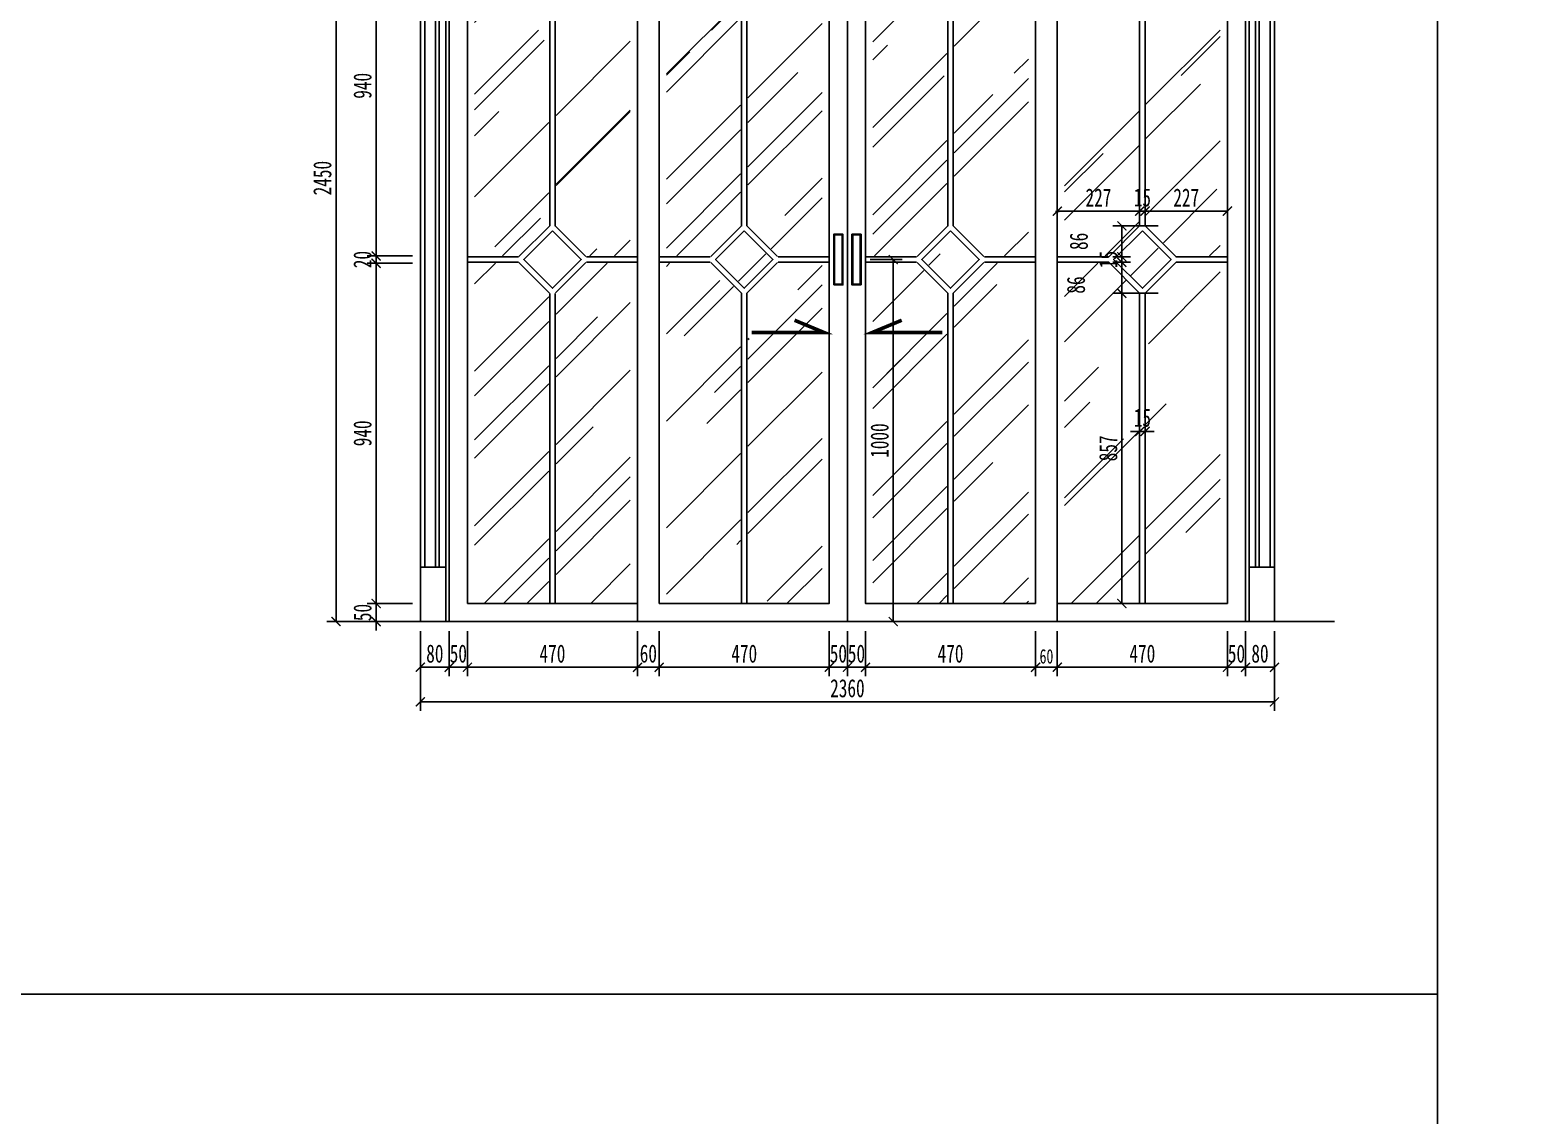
# Model space of a CAD drawing. Header units: millimetres. Extents: x 51249 to 2766742, y -599687 to -1280.
# Drawn here: x 78449 to 82580, y -123377 to -120379 of the extents above; entities that cross this region are included whole.
import ezdxf

# ---------------------------------------------------------------- set-up
doc = ezdxf.new("R2010")
doc.units = ezdxf.units.MM
doc.header["$LTSCALE"] = 10
doc.header["$PDMODE"] = 3
doc.linetypes.add('ACAD_ISO02W100', pattern=[15, 12, -3])
for name, color, linetype in [('0-bh(填充)', 251, 'Continuous'), ('A-DOOR', 4, 'Continuous'), ('D-Detail(节点图层)', 134, 'Continuous'), ('D-节点填充', 250, 'Continuous'), ('E-立面造型线', 3, 'Continuous'), ('E-顶面轮廓线', 4, 'Continuous'), ('W-尺寸', 5, 'Continuous')]:
    doc.layers.add(name, color=color, linetype=linetype)
doc.styles.add('DIM', font='SimSun.ttf', dxfattribs={"width": 0.7})
doc.dimstyles.new('20', dxfattribs={"dimscale": 20, "dimtxt": 2, "dimasz": 1, "dimexe": 1, "dimexo": 1, "dimgap": 0.5, "dimtad": 1, "dimdec": 0, "dimzin": 0, "dimdsep": 46, "dimtxsty": 'DIM', "dimblk": 'ARCHTICK', "dimcen": 0, "dimclrd": 5, "dimclre": 5, "dimclrt": 35, "dimadec": 0, "dimazin": 0, "dimtfac": 0.5, "dimtdec": 0, "dimtix": 1, "dimtmove": 2, "dimatfit": 2, "dimldrblk": 'A', "dimfxl": 0, "dimtolj": 1, "dimtzin": 0, "dimlwd": -1, "dimlwe": -1, "dimarcsym": 0})
doc.dimstyles.new('25', dxfattribs={"dimscale": 25, "dimtxt": 2, "dimasz": 1, "dimexe": 1, "dimexo": 1, "dimgap": 0.5, "dimtad": 1, "dimdec": 0, "dimzin": 0, "dimdsep": 46, "dimtxsty": 'DIM', "dimblk": 'ARCHTICK', "dimcen": 0, "dimclrd": 5, "dimclre": 5, "dimclrt": 35, "dimadec": 0, "dimazin": 0, "dimtfac": 0.5, "dimtdec": 0, "dimtix": 1, "dimtmove": 2, "dimatfit": 2, "dimldrblk": 'A', "dimfxl": 0, "dimtolj": 1, "dimtzin": 0, "dimlwd": -1, "dimlwe": -1, "dimarcsym": 0})
doc.dimstyles.new('5', dxfattribs={"dimscale": 5, "dimtxt": 2, "dimasz": 1, "dimexe": 1, "dimexo": 1, "dimgap": 0.5, "dimtad": 1, "dimdec": 0, "dimrnd": 5, "dimzin": 0, "dimdsep": 46, "dimtxsty": 'DIM', "dimblk": 'ARCHTICK', "dimcen": 0, "dimclrd": 5, "dimclre": 5, "dimclrt": 35, "dimadec": 0, "dimazin": 0, "dimtfac": 0.5, "dimtdec": 0, "dimtix": 1, "dimtmove": 2, "dimatfit": 2, "dimldrblk": 'A', "dimfxl": 0, "dimtolj": 1, "dimtzin": 0, "dimlwd": -1, "dimlwe": -1, "dimarcsym": 0})
pattern_1 = [(45, (152663.25, -121323.87), (215.52615, 574.7364), [3810, -508, 1270, -254]), (45, (152812.32, -120995.2), (-418.48, 59.2697), [762, -83.82, 1524, -190.5]), (45, (152600.39, -121081.4), (813.6112, 1054.28207), [2032, -355.6, 1016, -254])]

# ---------------------------------------------------------------- blocks, each defined once
blk = doc.blocks.new('_ArchTick')
at = {"color": 0, "linetype": 'ByBlock', "const_width": 0.15}
blk.add_lwpolyline([(-0.5, -0.5), (0.5, 0.5)], dxfattribs=at)
blk = doc.blocks.new('*D45')
at = {"layer": 'Defpoints', "color": 0, "ltscale": 0.15}
for p in [(79527.3, -122013.9), (79607.3, -122013.9), (79607.3, -122140.1)]:
    blk.add_point(p, dxfattribs=at)
at = {"layer": 'W-尺寸', "color": 5, "ltscale": 0.15}
for p, q in [((79527.3, -122040.1), (79527.3, -122165.1)), ((79607.3, -122040.1), (79607.3, -122165.1)), ((79527.3, -122140.1), (79607.3, -122140.1))]:
    blk.add_line(p, q, dxfattribs=at)
at = {"layer": 'W-尺寸', "color": 5, "ltscale": 0.15, "xscale": 25, "yscale": 25, "zscale": 25, "rotation": 180}
blk.add_blockref('_ArchTick', (79527.3, -122140.1), dxfattribs=at)
at = {"layer": 'W-尺寸', "color": 5, "ltscale": 0.15, "xscale": 25, "yscale": 25, "zscale": 25}
blk.add_blockref('_ArchTick', (79607.3, -122140.1), dxfattribs=at)
at = {"layer": 'W-尺寸', "color": 35, "ltscale": 0.15, "insert": (79567.3, -122102.6), "char_height": 50, "attachment_point": 5, "style": 'DIM'}
blk.add_mtext('\\A1;80', dxfattribs=at)
blk = doc.blocks.new('A')
for p, q in [((-0.37, 0), (-2.13, 0)), ((-1.44, 1.15), (-1.09, 1.44)), ((-1.44, 1.15), (-0.37, 0)), ((-1.44, -1.15), (-0.37, 0)), ((-1.09, 1.44), (0, 0)), ((-1.09, -1.44), (0, 0)), ((-1.44, -1.15), (-1.09, -1.44))]:
    blk.add_line(p, q)
for points in [[(-1.44, 1.15), (-1.09, 1.44), (-0.37, 0), (0, 0)], [(-1.44, -1.15), (-1.09, -1.44), (-0.37, 0), (0, 0)]]:
    blk.add_solid(points)
blk = doc.blocks.new('*D46')
at = {"layer": 'Defpoints', "color": 0, "ltscale": 0.15}
for p in [(79657.3, -121963.9), (79607.3, -122013.9), (79657.3, -122140.1)]:
    blk.add_point(p, dxfattribs=at)
at = {"layer": 'W-尺寸', "color": 5, "ltscale": 0.15}
for p, q in [((79607.3, -122040.1), (79607.3, -122165.1)), ((79657.3, -122040.1), (79657.3, -122165.1)), ((79607.3, -122140.1), (79582.3, -122140.1)), ((79607.3, -122140.1), (79657.3, -122140.1)), ((79657.3, -122140.1), (79682.3, -122140.1))]:
    blk.add_line(p, q, dxfattribs=at)
at = {"layer": 'W-尺寸', "color": 5, "ltscale": 0.15, "xscale": 25, "yscale": 25, "zscale": 25}
blk.add_blockref('_ArchTick', (79607.3, -122140.1), dxfattribs=at)
at = {"layer": 'W-尺寸', "color": 5, "ltscale": 0.15, "xscale": 25, "yscale": 25, "zscale": 25, "rotation": 180}
blk.add_blockref('_ArchTick', (79657.3, -122140.1), dxfattribs=at)
at = {"layer": 'W-尺寸', "color": 35, "ltscale": 0.15, "insert": (79632.3, -122102.6), "char_height": 50, "attachment_point": 5, "style": 'DIM'}
blk.add_mtext('\\A1;50', dxfattribs=at)
blk = doc.blocks.new('*D47')
at = {"layer": 'Defpoints', "color": 0, "ltscale": 0.15}
for p in [(79657.3, -121963.9), (80127.3, -121963.9), (80127.3, -122140.1)]:
    blk.add_point(p, dxfattribs=at)
at = {"layer": 'W-尺寸', "color": 5, "ltscale": 0.15}
for p, q in [((79657.3, -122040.1), (79657.3, -122165.1)), ((80127.3, -122040.1), (80127.3, -122165.1)), ((79657.3, -122140.1), (80127.3, -122140.1))]:
    blk.add_line(p, q, dxfattribs=at)
at = {"layer": 'W-尺寸', "color": 5, "ltscale": 0.15, "xscale": 25, "yscale": 25, "zscale": 25, "rotation": 180}
blk.add_blockref('_ArchTick', (79657.3, -122140.1), dxfattribs=at)
at = {"layer": 'W-尺寸', "color": 5, "ltscale": 0.15, "xscale": 25, "yscale": 25, "zscale": 25}
blk.add_blockref('_ArchTick', (80127.3, -122140.1), dxfattribs=at)
at = {"layer": 'W-尺寸', "color": 35, "ltscale": 0.15, "insert": (79892.3, -122102.6), "char_height": 50, "attachment_point": 5, "style": 'DIM'}
blk.add_mtext('\\A1;470', dxfattribs=at)
blk = doc.blocks.new('*D48')
at = {"layer": 'Defpoints', "color": 0, "ltscale": 0.15}
for p in [(80127.3, -121974.5), (80187.3, -121963.9), (80187.3, -122140.1)]:
    blk.add_point(p, dxfattribs=at)
at = {"layer": 'W-尺寸', "color": 5, "ltscale": 0.15}
for p, q in [((80127.3, -122040.1), (80127.3, -122165.1)), ((80187.3, -122040.1), (80187.3, -122165.1)), ((80127.3, -122140.1), (80102.3, -122140.1)), ((80127.3, -122140.1), (80187.3, -122140.1)), ((80187.3, -122140.1), (80212.3, -122140.1))]:
    blk.add_line(p, q, dxfattribs=at)
at = {"layer": 'W-尺寸', "color": 5, "ltscale": 0.15, "xscale": 25, "yscale": 25, "zscale": 25}
blk.add_blockref('_ArchTick', (80127.3, -122140.1), dxfattribs=at)
at = {"layer": 'W-尺寸', "color": 5, "ltscale": 0.15, "xscale": 25, "yscale": 25, "zscale": 25, "rotation": 180}
blk.add_blockref('_ArchTick', (80187.3, -122140.1), dxfattribs=at)
at = {"layer": 'W-尺寸', "color": 35, "ltscale": 0.15, "insert": (80157.3, -122102.6), "char_height": 50, "attachment_point": 5, "style": 'DIM'}
blk.add_mtext('\\A1;60', dxfattribs=at)
blk = doc.blocks.new('*D49')
at = {"layer": 'Defpoints', "color": 0, "ltscale": 0.15}
for p in [(80187.3, -121963.9), (80657.3, -121963.9), (80657.3, -122140.1)]:
    blk.add_point(p, dxfattribs=at)
at = {"layer": 'W-尺寸', "color": 5, "ltscale": 0.15}
for p, q in [((80187.3, -122040.1), (80187.3, -122165.1)), ((80657.3, -122040.1), (80657.3, -122165.1)), ((80187.3, -122140.1), (80657.3, -122140.1))]:
    blk.add_line(p, q, dxfattribs=at)
at = {"layer": 'W-尺寸', "color": 5, "ltscale": 0.15, "xscale": 25, "yscale": 25, "zscale": 25, "rotation": 180}
blk.add_blockref('_ArchTick', (80187.3, -122140.1), dxfattribs=at)
at = {"layer": 'W-尺寸', "color": 5, "ltscale": 0.15, "xscale": 25, "yscale": 25, "zscale": 25}
blk.add_blockref('_ArchTick', (80657.3, -122140.1), dxfattribs=at)
at = {"layer": 'W-尺寸', "color": 35, "ltscale": 0.15, "insert": (80422.3, -122102.6), "char_height": 50, "attachment_point": 5, "style": 'DIM'}
blk.add_mtext('\\A1;470', dxfattribs=at)
blk = doc.blocks.new('*D50')
at = {"layer": 'Defpoints', "color": 0, "ltscale": 0.15}
for p in [(80657.3, -121963.9), (80707.3, -121972.4), (80707.3, -122140.1)]:
    blk.add_point(p, dxfattribs=at)
at = {"layer": 'W-尺寸', "color": 5, "ltscale": 0.15}
for p, q in [((80657.3, -122040.1), (80657.3, -122165.1)), ((80707.3, -122040.1), (80707.3, -122165.1)), ((80657.3, -122140.1), (80632.3, -122140.1)), ((80657.3, -122140.1), (80707.3, -122140.1)), ((80707.3, -122140.1), (80732.3, -122140.1))]:
    blk.add_line(p, q, dxfattribs=at)
at = {"layer": 'W-尺寸', "color": 5, "ltscale": 0.15, "xscale": 25, "yscale": 25, "zscale": 25}
blk.add_blockref('_ArchTick', (80657.3, -122140.1), dxfattribs=at)
at = {"layer": 'W-尺寸', "color": 5, "ltscale": 0.15, "xscale": 25, "yscale": 25, "zscale": 25, "rotation": 180}
blk.add_blockref('_ArchTick', (80707.3, -122140.1), dxfattribs=at)
at = {"layer": 'W-尺寸', "color": 35, "ltscale": 0.15, "insert": (80682.3, -122102.6), "char_height": 50, "attachment_point": 5, "style": 'DIM'}
blk.add_mtext('\\A1;50', dxfattribs=at)
blk = doc.blocks.new('*D51')
at = {"layer": 'Defpoints', "color": 0, "ltscale": 0.15}
for p in [(80707.3, -121972.4), (80757.3, -121963.9), (80757.3, -122140.1)]:
    blk.add_point(p, dxfattribs=at)
at = {"layer": 'W-尺寸', "color": 5, "ltscale": 0.15}
for p, q in [((80707.3, -122040.1), (80707.3, -122165.1)), ((80757.3, -122040.1), (80757.3, -122165.1)), ((80707.3, -122140.1), (80682.3, -122140.1)), ((80707.3, -122140.1), (80757.3, -122140.1)), ((80757.3, -122140.1), (80782.3, -122140.1))]:
    blk.add_line(p, q, dxfattribs=at)
at = {"layer": 'W-尺寸', "color": 5, "ltscale": 0.15, "xscale": 25, "yscale": 25, "zscale": 25}
blk.add_blockref('_ArchTick', (80707.3, -122140.1), dxfattribs=at)
at = {"layer": 'W-尺寸', "color": 5, "ltscale": 0.15, "xscale": 25, "yscale": 25, "zscale": 25, "rotation": 180}
blk.add_blockref('_ArchTick', (80757.3, -122140.1), dxfattribs=at)
at = {"layer": 'W-尺寸', "color": 35, "ltscale": 0.15, "insert": (80732.3, -122102.6), "char_height": 50, "attachment_point": 5, "style": 'DIM'}
blk.add_mtext('\\A1;50', dxfattribs=at)
blk = doc.blocks.new('*D52')
at = {"layer": 'Defpoints', "color": 0, "ltscale": 0.15}
for p in [(80757.3, -121963.9), (81227.3, -121963.9), (81227.3, -122140.1)]:
    blk.add_point(p, dxfattribs=at)
at = {"layer": 'W-尺寸', "color": 5, "ltscale": 0.15}
for p, q in [((80757.3, -122040.1), (80757.3, -122165.1)), ((81227.3, -122040.1), (81227.3, -122165.1)), ((80757.3, -122140.1), (81227.3, -122140.1))]:
    blk.add_line(p, q, dxfattribs=at)
at = {"layer": 'W-尺寸', "color": 5, "ltscale": 0.15, "xscale": 25, "yscale": 25, "zscale": 25, "rotation": 180}
blk.add_blockref('_ArchTick', (80757.3, -122140.1), dxfattribs=at)
at = {"layer": 'W-尺寸', "color": 5, "ltscale": 0.15, "xscale": 25, "yscale": 25, "zscale": 25}
blk.add_blockref('_ArchTick', (81227.3, -122140.1), dxfattribs=at)
at = {"layer": 'W-尺寸', "color": 35, "ltscale": 0.15, "insert": (80992.3, -122102.6), "char_height": 50, "attachment_point": 5, "style": 'DIM'}
blk.add_mtext('\\A1;470', dxfattribs=at)
blk = doc.blocks.new('*D53')
at = {"layer": 'Defpoints', "color": 0, "ltscale": 0.15}
for p in [(81287.3, -121963.9), (81757.3, -121963.9), (81757.3, -122140.1)]:
    blk.add_point(p, dxfattribs=at)
at = {"layer": 'W-尺寸', "color": 5, "ltscale": 0.15}
for p, q in [((81287.3, -122040.1), (81287.3, -122165.1)), ((81757.3, -122040.1), (81757.3, -122165.1)), ((81287.3, -122140.1), (81757.3, -122140.1))]:
    blk.add_line(p, q, dxfattribs=at)
at = {"layer": 'W-尺寸', "color": 5, "ltscale": 0.15, "xscale": 25, "yscale": 25, "zscale": 25, "rotation": 180}
blk.add_blockref('_ArchTick', (81287.3, -122140.1), dxfattribs=at)
at = {"layer": 'W-尺寸', "color": 5, "ltscale": 0.15, "xscale": 25, "yscale": 25, "zscale": 25}
blk.add_blockref('_ArchTick', (81757.3, -122140.1), dxfattribs=at)
at = {"layer": 'W-尺寸', "color": 35, "ltscale": 0.15, "insert": (81522.3, -122102.6), "char_height": 50, "attachment_point": 5, "style": 'DIM'}
blk.add_mtext('\\A1;470', dxfattribs=at)
blk = doc.blocks.new('*D54')
at = {"layer": 'Defpoints', "color": 0, "ltscale": 0.15}
for p in [(81757.3, -121963.9), (81807.3, -121963.9), (81807.3, -122140.1)]:
    blk.add_point(p, dxfattribs=at)
at = {"layer": 'W-尺寸', "color": 5, "ltscale": 0.15}
for p, q in [((81757.3, -122040.1), (81757.3, -122165.1)), ((81807.3, -122040.1), (81807.3, -122165.1)), ((81757.3, -122140.1), (81732.3, -122140.1)), ((81757.3, -122140.1), (81807.3, -122140.1)), ((81807.3, -122140.1), (81832.3, -122140.1))]:
    blk.add_line(p, q, dxfattribs=at)
at = {"layer": 'W-尺寸', "color": 5, "ltscale": 0.15, "xscale": 25, "yscale": 25, "zscale": 25}
blk.add_blockref('_ArchTick', (81757.3, -122140.1), dxfattribs=at)
at = {"layer": 'W-尺寸', "color": 5, "ltscale": 0.15, "xscale": 25, "yscale": 25, "zscale": 25, "rotation": 180}
blk.add_blockref('_ArchTick', (81807.3, -122140.1), dxfattribs=at)
at = {"layer": 'W-尺寸', "color": 35, "ltscale": 0.15, "insert": (81782.3, -122102.6), "char_height": 50, "attachment_point": 5, "style": 'DIM'}
blk.add_mtext('\\A1;50', dxfattribs=at)
blk = doc.blocks.new('*D55')
at = {"layer": 'Defpoints', "color": 0, "ltscale": 0.15}
for p in [(81887.3, -121950.1), (81807.3, -121963.9), (81887.3, -122140.1)]:
    blk.add_point(p, dxfattribs=at)
at = {"layer": 'W-尺寸', "color": 5, "ltscale": 0.15}
for p, q in [((81807.3, -122040.1), (81807.3, -122165.1)), ((81887.3, -122040.1), (81887.3, -122165.1)), ((81807.3, -122140.1), (81887.3, -122140.1))]:
    blk.add_line(p, q, dxfattribs=at)
at = {"layer": 'W-尺寸', "color": 5, "ltscale": 0.15, "xscale": 25, "yscale": 25, "zscale": 25, "rotation": 180}
blk.add_blockref('_ArchTick', (81807.3, -122140.1), dxfattribs=at)
at = {"layer": 'W-尺寸', "color": 5, "ltscale": 0.15, "xscale": 25, "yscale": 25, "zscale": 25}
blk.add_blockref('_ArchTick', (81887.3, -122140.1), dxfattribs=at)
at = {"layer": 'W-尺寸', "color": 35, "ltscale": 0.15, "insert": (81847.3, -122102.6), "char_height": 50, "attachment_point": 5, "style": 'DIM'}
blk.add_mtext('\\A1;80', dxfattribs=at)
blk = doc.blocks.new('*D33')
at = {"layer": 'Defpoints', "color": 0, "ltscale": 0.15}
for p in [(79527.3, -122013.9), (81887.3, -122013.9), (81887.3, -122235.8)]:
    blk.add_point(p, dxfattribs=at)
at = {"layer": 'W-尺寸', "color": 5, "ltscale": 0.15}
for p, q in [((79527.3, -122135.8), (79527.3, -122260.8)), ((81887.3, -122135.8), (81887.3, -122260.8)), ((79527.3, -122235.8), (81887.3, -122235.8))]:
    blk.add_line(p, q, dxfattribs=at)
at = {"layer": 'W-尺寸', "color": 5, "ltscale": 0.15, "xscale": 25, "yscale": 25, "zscale": 25, "rotation": 180}
blk.add_blockref('_ArchTick', (79527.3, -122235.8), dxfattribs=at)
at = {"layer": 'W-尺寸', "color": 5, "ltscale": 0.15, "xscale": 25, "yscale": 25, "zscale": 25}
blk.add_blockref('_ArchTick', (81887.3, -122235.8), dxfattribs=at)
at = {"layer": 'W-尺寸', "color": 35, "ltscale": 0.15, "insert": (80707.3, -122198.3), "char_height": 50, "attachment_point": 5, "style": 'DIM'}
blk.add_mtext('\\A1;2360', dxfattribs=at)
blk = doc.blocks.new('*D56')
at = {"layer": 'Defpoints', "color": 0, "ltscale": 0.15}
for p in [(79405.2, -121963.9), (79716.7, -121963.9), (79716.7, -122013.9)]:
    blk.add_point(p, dxfattribs=at)
at = {"layer": 'W-尺寸', "color": 5, "ltscale": 0.15}
for p, q in [((79405.2, -121963.9), (79405.2, -121938.9)), ((79505.2, -121963.9), (79380.2, -121963.9)), ((79405.2, -122013.9), (79405.2, -121963.9)), ((79505.2, -122013.9), (79380.2, -122013.9)), ((79405.2, -122013.9), (79405.2, -122038.9))]:
    blk.add_line(p, q, dxfattribs=at)
at = {"layer": 'W-尺寸', "color": 5, "ltscale": 0.15, "xscale": 25, "yscale": 25, "zscale": 25}
for p, rotation in [((79405.2, -121963.9), 270), ((79405.2, -122013.9), 90)]:
    blk.add_blockref('_ArchTick', p, dxfattribs=dict(at, rotation=rotation))
at = {"layer": 'W-尺寸', "color": 35, "ltscale": 0.15, "insert": (79367.7, -121988.9), "char_height": 50, "attachment_point": 5, "rotation": 90, "style": 'DIM'}
blk.add_mtext('\\A1;50', dxfattribs=at)
blk = doc.blocks.new('*D57')
at = {"layer": 'Defpoints', "color": 0, "ltscale": 0.15}
for p in [(79405.2, -121023.9), (79758.7, -121023.9), (79716.7, -121963.9)]:
    blk.add_point(p, dxfattribs=at)
at = {"layer": 'W-尺寸', "color": 5, "ltscale": 0.15}
for p, q in [((79505.2, -121023.9), (79380.2, -121023.9)), ((79405.2, -121963.9), (79405.2, -121023.9)), ((79505.2, -121963.9), (79380.2, -121963.9))]:
    blk.add_line(p, q, dxfattribs=at)
at = {"layer": 'W-尺寸', "color": 5, "ltscale": 0.15, "xscale": 25, "yscale": 25, "zscale": 25}
for p, rotation in [((79405.2, -121023.9), 90), ((79405.2, -121963.9), 270)]:
    blk.add_blockref('_ArchTick', p, dxfattribs=dict(at, rotation=rotation))
at = {"layer": 'W-尺寸', "color": 35, "ltscale": 0.15, "insert": (79367.7, -121493.9), "char_height": 50, "attachment_point": 5, "rotation": 90, "style": 'DIM'}
blk.add_mtext('\\A1;940', dxfattribs=at)
blk = doc.blocks.new('*D58')
at = {"layer": 'Defpoints', "color": 0, "ltscale": 0.15}
for p in [(79405.2, -121003.9), (79758.7, -121003.9), (79758.7, -121023.9)]:
    blk.add_point(p, dxfattribs=at)
at = {"layer": 'W-尺寸', "color": 5, "ltscale": 0.15}
for p, q in [((79505.2, -121003.9), (79380.2, -121003.9)), ((79405.2, -121003.9), (79405.2, -120978.9)), ((79405.2, -121023.9), (79405.2, -121003.9)), ((79505.2, -121023.9), (79380.2, -121023.9)), ((79405.2, -121023.9), (79405.2, -121048.9))]:
    blk.add_line(p, q, dxfattribs=at)
at = {"layer": 'W-尺寸', "color": 5, "ltscale": 0.15, "xscale": 25, "yscale": 25, "zscale": 25}
for p, rotation in [((79405.2, -121003.9), 270), ((79405.2, -121023.9), 90)]:
    blk.add_blockref('_ArchTick', p, dxfattribs=dict(at, rotation=rotation))
at = {"layer": 'W-尺寸', "color": 35, "ltscale": 0.15, "insert": (79367.7, -121013.9), "char_height": 50, "attachment_point": 5, "rotation": 90, "style": 'DIM'}
blk.add_mtext('\\A1;20', dxfattribs=at)
blk = doc.blocks.new('*D59')
at = {"layer": 'Defpoints', "color": 0, "ltscale": 0.15}
for p in [(79405.2, -120063.9), (79771, -120063.9), (79758.7, -121003.9)]:
    blk.add_point(p, dxfattribs=at)
at = {"layer": 'W-尺寸', "color": 5, "ltscale": 0.15}
for p, q in [((79505.2, -120063.9), (79380.2, -120063.9)), ((79405.2, -121003.9), (79405.2, -120063.9)), ((79505.2, -121003.9), (79380.2, -121003.9))]:
    blk.add_line(p, q, dxfattribs=at)
at = {"layer": 'W-尺寸', "color": 5, "ltscale": 0.15, "xscale": 25, "yscale": 25, "zscale": 25}
for p, rotation in [((79405.2, -120063.9), 90), ((79405.2, -121003.9), 270)]:
    blk.add_blockref('_ArchTick', p, dxfattribs=dict(at, rotation=rotation))
at = {"layer": 'W-尺寸', "color": 35, "ltscale": 0.15, "insert": (79367.7, -120533.9), "char_height": 50, "attachment_point": 5, "rotation": 90, "style": 'DIM'}
blk.add_mtext('\\A1;940', dxfattribs=at)
blk = doc.blocks.new('*D66')
at = {"layer": 'Defpoints', "color": 0, "ltscale": 0.15}
for p in [(79294.3, -119563.9), (79633.9, -119563.9), (79633.9, -122013.9)]:
    blk.add_point(p, dxfattribs=at)
at = {"layer": 'W-尺寸', "color": 5, "ltscale": 0.15}
for p, q in [((79394.3, -119563.9), (79269.3, -119563.9)), ((79294.3, -122013.9), (79294.3, -119563.9)), ((79394.3, -122013.9), (79269.3, -122013.9))]:
    blk.add_line(p, q, dxfattribs=at)
at = {"layer": 'W-尺寸', "color": 5, "ltscale": 0.15, "xscale": 25, "yscale": 25, "zscale": 25}
for p, rotation in [((79294.3, -119563.9), 90), ((79294.3, -122013.9), 270)]:
    blk.add_blockref('_ArchTick', p, dxfattribs=dict(at, rotation=rotation))
at = {"layer": 'W-尺寸', "color": 35, "ltscale": 0.15, "insert": (79256.8, -120788.9), "char_height": 50, "attachment_point": 5, "rotation": 90, "style": 'DIM'}
blk.add_mtext('\\A1;2450', dxfattribs=at)
blk = doc.blocks.new('*D126')
at = {"layer": '0-bh(填充)', "color": 5, "ltscale": 0.15}
for p, q in [((81227.3, -122060.1), (81227.3, -122160.1)), ((81287.3, -122060.1), (81287.3, -122160.1)), ((81227.3, -122140.1), (81287.3, -122140.1))]:
    blk.add_line(p, q, dxfattribs=at)
at = {"layer": 'Defpoints', "color": 0, "ltscale": 0.15}
for p in [(81227.3, -121963.9), (81287.3, -121963.9), (81287.3, -122140.1)]:
    blk.add_point(p, dxfattribs=at)
at = {"layer": '0-bh(填充)', "color": 5, "ltscale": 0.15, "xscale": 20, "yscale": 20, "zscale": 20, "rotation": 180}
blk.add_blockref('_ArchTick', (81227.3, -122140.1), dxfattribs=at)
at = {"layer": '0-bh(填充)', "color": 5, "ltscale": 0.15, "xscale": 20, "yscale": 20, "zscale": 20}
blk.add_blockref('_ArchTick', (81287.3, -122140.1), dxfattribs=at)
at = {"layer": '0-bh(填充)', "color": 35, "ltscale": 0.15, "insert": (81257.3, -122110.1), "char_height": 40, "attachment_point": 5, "style": 'DIM'}
blk.add_mtext('\\A1;60', dxfattribs=at)
blk = doc.blocks.new('*D518')
at = {"layer": 'Defpoints', "color": 0, "ltscale": 0.15}
for p in [(81465.6, -121107), (81514.8, -121107), (81514.8, -121963.9)]:
    blk.add_point(p, dxfattribs=at)
at = {"layer": 'W-尺寸', "color": 5, "ltscale": 0.15}
for p, q in [((81489.8, -121107), (81440.6, -121107)), ((81465.6, -121963.9), (81465.6, -121107)), ((81489.8, -121963.9), (81440.6, -121963.9))]:
    blk.add_line(p, q, dxfattribs=at)
at = {"layer": 'W-尺寸', "color": 5, "ltscale": 0.15, "xscale": 25, "yscale": 25, "zscale": 25}
for p, rotation in [((81465.6, -121107), 90), ((81465.6, -121963.9), 270)]:
    blk.add_blockref('_ArchTick', p, dxfattribs=dict(at, rotation=rotation))
at = {"layer": 'W-尺寸', "color": 35, "ltscale": 0.15, "insert": (81428.1, -121535.4), "char_height": 50, "attachment_point": 5, "rotation": 90, "style": 'DIM'}
blk.add_mtext('\\A1;857', dxfattribs=at)
blk = doc.blocks.new('*D519')
at = {"layer": 'Defpoints', "color": 0, "ltscale": 0.15}
for p in [(81465.6, -121021.4), (81514.8, -121021.4), (81600.4, -121107)]:
    blk.add_point(p, dxfattribs=at)
at = {"layer": 'W-尺寸', "color": 5, "ltscale": 0.15}
for p, q in [((81489.8, -121021.4), (81440.6, -121021.4)), ((81465.6, -121107), (81465.6, -121021.4)), ((81565.6, -121107), (81440.6, -121107))]:
    blk.add_line(p, q, dxfattribs=at)
at = {"layer": 'W-尺寸', "color": 5, "ltscale": 0.15, "xscale": 25, "yscale": 25, "zscale": 25}
for p, rotation in [((81465.6, -121021.4), 90), ((81465.6, -121107), 270)]:
    blk.add_blockref('_ArchTick', p, dxfattribs=dict(at, rotation=rotation))
at = {"layer": 'W-尺寸', "color": 35, "ltscale": 0.15, "insert": (81339, -121084.2), "char_height": 50, "attachment_point": 5, "rotation": 90, "style": 'DIM'}
blk.add_mtext('\\A1;86', dxfattribs=at)
blk = doc.blocks.new('*D520')
at = {"layer": 'Defpoints', "color": 0, "ltscale": 0.15}
for p in [(81465.6, -120920.8), (81600.4, -120920.8), (81514.8, -121006.4)]:
    blk.add_point(p, dxfattribs=at)
at = {"layer": 'W-尺寸', "color": 5, "ltscale": 0.15}
for p, q in [((81565.6, -120920.8), (81440.6, -120920.8)), ((81465.6, -121006.4), (81465.6, -120920.8)), ((81489.8, -121006.4), (81440.6, -121006.4))]:
    blk.add_line(p, q, dxfattribs=at)
at = {"layer": 'W-尺寸', "color": 5, "ltscale": 0.15, "xscale": 25, "yscale": 25, "zscale": 25}
for p, rotation in [((81465.6, -120920.8), 90), ((81465.6, -121006.4), 270)]:
    blk.add_blockref('_ArchTick', p, dxfattribs=dict(at, rotation=rotation))
at = {"layer": 'W-尺寸', "color": 35, "ltscale": 0.15, "insert": (81346.8, -120963.6), "char_height": 50, "attachment_point": 5, "rotation": 90, "style": 'DIM'}
blk.add_mtext('\\A1;86', dxfattribs=at)
blk = doc.blocks.new('*D521')
at = {"color": 5, "ltscale": 0.15}
for p, q in [((81287.3, -120880.7), (81282.3, -120880.7)), ((81287.3, -120895.7), (81287.3, -120875.7)), ((81287.3, -120895.7), (81287.3, -120875.7)), ((81287.3, -120880.7), (81292.3, -120880.7))]:
    blk.add_line(p, q, dxfattribs=at)
at = {"layer": 'Defpoints', "color": 0, "ltscale": 0.15}
for p in [(81287.3, -120880.7), (81287.3, -121006.4), (81287.3, -121006.4)]:
    blk.add_point(p, dxfattribs=at)
at = {"color": 5, "ltscale": 0.15, "xscale": 5, "yscale": 5, "zscale": 5}
blk.add_blockref('_ArchTick', (81287.3, -120880.7), dxfattribs=at)
at = {"color": 5, "ltscale": 0.15, "xscale": 5, "yscale": 5, "zscale": 5, "rotation": 180}
blk.add_blockref('_ArchTick', (81287.3, -120880.7), dxfattribs=at)
at = {"color": 35, "ltscale": 0.15, "insert": (81287.3, -120873.2), "char_height": 10, "attachment_point": 5, "style": 'DIM'}
blk.add_mtext('\\A1;0', dxfattribs=at)
blk = doc.blocks.new('*D522')
at = {"layer": 'Defpoints', "color": 0, "ltscale": 0.15}
for p in [(81514.8, -120880), (81514.8, -120920.8), (81287.3, -121006.4)]:
    blk.add_point(p, dxfattribs=at)
at = {"layer": 'W-尺寸', "color": 5, "ltscale": 0.15}
for p, q in [((81287.3, -120980), (81287.3, -120855)), ((81287.3, -120880), (81514.8, -120880)), ((81514.8, -120895.8), (81514.8, -120855))]:
    blk.add_line(p, q, dxfattribs=at)
at = {"layer": 'W-尺寸', "color": 5, "ltscale": 0.15, "xscale": 25, "yscale": 25, "zscale": 25, "rotation": 180}
blk.add_blockref('_ArchTick', (81287.3, -120880), dxfattribs=at)
at = {"layer": 'W-尺寸', "color": 5, "ltscale": 0.15, "xscale": 25, "yscale": 25, "zscale": 25}
blk.add_blockref('_ArchTick', (81514.8, -120880), dxfattribs=at)
at = {"layer": 'W-尺寸', "color": 35, "ltscale": 0.15, "insert": (81401, -120842.5), "char_height": 50, "attachment_point": 5, "style": 'DIM'}
blk.add_mtext('\\A1;227', dxfattribs=at)
blk = doc.blocks.new('*D523')
at = {"layer": 'Defpoints', "color": 0, "ltscale": 0.15}
for p in [(81529.8, -120880), (81514.8, -120920.8), (81529.8, -120920.8)]:
    blk.add_point(p, dxfattribs=at)
at = {"layer": 'W-尺寸', "color": 5, "ltscale": 0.15}
for p, q in [((81514.8, -120880), (81489.8, -120880)), ((81514.8, -120895.8), (81514.8, -120855)), ((81514.8, -120880), (81529.8, -120880)), ((81529.8, -120895.8), (81529.8, -120855)), ((81529.8, -120880), (81554.8, -120880))]:
    blk.add_line(p, q, dxfattribs=at)
at = {"layer": 'W-尺寸', "color": 5, "ltscale": 0.15, "xscale": 25, "yscale": 25, "zscale": 25}
blk.add_blockref('_ArchTick', (81514.8, -120880), dxfattribs=at)
at = {"layer": 'W-尺寸', "color": 5, "ltscale": 0.15, "xscale": 25, "yscale": 25, "zscale": 25, "rotation": 180}
blk.add_blockref('_ArchTick', (81529.8, -120880), dxfattribs=at)
at = {"layer": 'W-尺寸', "color": 35, "ltscale": 0.15, "insert": (81522.3, -120842.5), "char_height": 50, "attachment_point": 5, "style": 'DIM'}
blk.add_mtext('\\A1;15', dxfattribs=at)
blk = doc.blocks.new('*D524')
at = {"layer": 'Defpoints', "color": 0, "ltscale": 0.15}
for p in [(81757.3, -120880), (81529.8, -120920.8), (81757.3, -121006.4)]:
    blk.add_point(p, dxfattribs=at)
at = {"layer": 'W-尺寸', "color": 5, "ltscale": 0.15}
for p, q in [((81529.8, -120895.8), (81529.8, -120855)), ((81529.8, -120880), (81757.3, -120880)), ((81757.3, -120980), (81757.3, -120855))]:
    blk.add_line(p, q, dxfattribs=at)
at = {"layer": 'W-尺寸', "color": 5, "ltscale": 0.15, "xscale": 25, "yscale": 25, "zscale": 25, "rotation": 180}
blk.add_blockref('_ArchTick', (81529.8, -120880), dxfattribs=at)
at = {"layer": 'W-尺寸', "color": 5, "ltscale": 0.15, "xscale": 25, "yscale": 25, "zscale": 25}
blk.add_blockref('_ArchTick', (81757.3, -120880), dxfattribs=at)
at = {"layer": 'W-尺寸', "color": 35, "ltscale": 0.15, "insert": (81643.5, -120842.5), "char_height": 50, "attachment_point": 5, "style": 'DIM'}
blk.add_mtext('\\A1;227', dxfattribs=at)
blk = doc.blocks.new('*D525')
at = {"layer": 'Defpoints', "color": 0, "ltscale": 0.15}
for p in [(81465.6, -121021.4), (81514.8, -121006.4), (81514.8, -121021.4)]:
    blk.add_point(p, dxfattribs=at)
at = {"layer": 'W-尺寸', "color": 5, "ltscale": 0.15}
for p, q in [((81465.6, -121006.4), (81465.6, -120981.4)), ((81489.8, -121006.4), (81440.6, -121006.4)), ((81489.8, -121021.4), (81440.6, -121021.4)), ((81465.6, -121006.4), (81465.6, -121021.4)), ((81465.6, -121021.4), (81465.6, -121046.4))]:
    blk.add_line(p, q, dxfattribs=at)
at = {"layer": 'W-尺寸', "color": 5, "ltscale": 0.15, "xscale": 25, "yscale": 25, "zscale": 25}
for p, rotation in [((81465.6, -121006.4), 270), ((81465.6, -121021.4), 90)]:
    blk.add_blockref('_ArchTick', p, dxfattribs=dict(at, rotation=rotation))
at = {"layer": 'W-尺寸', "color": 35, "ltscale": 0.15, "insert": (81428.1, -121013.9), "char_height": 50, "attachment_point": 5, "rotation": 90, "style": 'DIM'}
blk.add_mtext('\\A1;15', dxfattribs=at)
blk = doc.blocks.new('*D526')
at = {"layer": 'Defpoints', "color": 0, "ltscale": 0.15}
for p in [(81514.8, -121374.3), (81529.8, -121374.3), (81529.8, -121488.6)]:
    blk.add_point(p, dxfattribs=at)
at = {"layer": 'W-尺寸', "color": 5, "ltscale": 0.15}
for p, q in [((81514.8, -121399.3), (81514.8, -121513.6)), ((81529.8, -121399.3), (81529.8, -121513.6)), ((81514.8, -121488.6), (81489.8, -121488.6)), ((81514.8, -121488.6), (81529.8, -121488.6)), ((81529.8, -121488.6), (81554.8, -121488.6))]:
    blk.add_line(p, q, dxfattribs=at)
at = {"layer": 'W-尺寸', "color": 5, "ltscale": 0.15, "xscale": 25, "yscale": 25, "zscale": 25}
blk.add_blockref('_ArchTick', (81514.8, -121488.6), dxfattribs=at)
at = {"layer": 'W-尺寸', "color": 5, "ltscale": 0.15, "xscale": 25, "yscale": 25, "zscale": 25, "rotation": 180}
blk.add_blockref('_ArchTick', (81529.8, -121488.6), dxfattribs=at)
at = {"layer": 'W-尺寸', "color": 35, "ltscale": 0.15, "insert": (81522.3, -121451.1), "char_height": 50, "attachment_point": 5, "style": 'DIM'}
blk.add_mtext('\\A1;15', dxfattribs=at)
blk = doc.blocks.new('*D527')
at = {"layer": 'Defpoints', "color": 0, "ltscale": 0.15}
for p in [(80744.9, -121013.9), (80744.9, -122013.9), (80834, -122013.9)]:
    blk.add_point(p, dxfattribs=at)
at = {"layer": 'W-尺寸', "color": 5, "ltscale": 0.15}
for p, q in [((80769.9, -121013.9), (80859, -121013.9)), ((80834, -121013.9), (80834, -122013.9)), ((80769.9, -122013.9), (80859, -122013.9))]:
    blk.add_line(p, q, dxfattribs=at)
at = {"layer": 'W-尺寸', "color": 5, "ltscale": 0.15, "xscale": 25, "yscale": 25, "zscale": 25}
for p, rotation in [((80834, -121013.9), 90), ((80834, -122013.9), 270)]:
    blk.add_blockref('_ArchTick', p, dxfattribs=dict(at, rotation=rotation))
at = {"layer": 'W-尺寸', "color": 35, "ltscale": 0.15, "insert": (80796.5, -121513.9), "char_height": 50, "attachment_point": 5, "rotation": 90, "style": 'DIM'}
blk.add_mtext('\\A1;1000', dxfattribs=at)
blk = doc.blocks.new('*D1063')
at = {"layer": 'D-Detail(节点图层)', "color": 5, "ltscale": 0.15}
for p, q in [((2766617, -121582.1), (2766742, -121582.1)), ((2766717, -121582.1), (2766717, -599673.1)), ((2766698.3, -599673.1), (2766742, -599673.1))]:
    blk.add_line(p, q, dxfattribs=at)
at = {"layer": 'Defpoints', "color": 0, "ltscale": 0.15}
for p in [(55453.8, -121582.1), (2766673.3, -599673.1), (2766717, -599673.1)]:
    blk.add_point(p, dxfattribs=at)
at = {"layer": 'D-Detail(节点图层)', "color": 5, "ltscale": 0.15, "xscale": 25, "yscale": 25, "zscale": 25}
for p, rotation in [((2766717, -121582.1), 90), ((2766717, -599673.1), 270)]:
    blk.add_blockref('_ArchTick', p, dxfattribs=dict(at, rotation=rotation))
at = {"layer": 'D-Detail(节点图层)', "color": 35, "ltscale": 0.15, "insert": (2766679.5, -360627.6), "char_height": 50, "attachment_point": 5, "rotation": 90, "style": 'DIM'}
blk.add_mtext('\\A1;478091', dxfattribs=at)

msp = doc.modelspace()

# ---------------------------------------------------------------- hatches: boundary and pattern name
at = {"layer": 'E-立面造型线'}
h = msp.add_hatch(dxfattribs=at)
h.set_pattern_fill('AR-RROOF', color=251, scale=200, angle=45, style=0)
h.set_pattern_definition(pattern_1)
h.paths.add_polyline_path([(80144.8, -119673.9), (79657.3, -119673.9), (79657.3, -119913.9), (80144.8, -119913.9)])
h.paths.add_polyline_path([(80682.3, -119673.9), (80194.8, -119673.9), (80194.8, -119913.9), (80682.3, -119913.9)])
h.paths.add_polyline_path([(81219.8, -119673.9), (80732.3, -119673.9), (80732.3, -119913.9), (81219.8, -119913.9)])
h.paths.add_polyline_path([(81757.3, -119673.9), (81269.8, -119673.9), (81269.8, -119913.9), (81757.3, -119913.9)])
h.paths.add_polyline_path([(80107.3, -121003.9), (79986.4, -121003.9), (79902.3, -120919.7), (79902.3, -120063.9), (80107.3, -120063.9)])
h.paths.add_polyline_path([(79677.3, -120063.9), (79882.3, -120063.9), (79882.3, -120919.7), (79798.1, -121003.9), (79677.3, -121003.9)])
h.paths.add_polyline_path([(79816.4, -121013.9), (79892.3, -120938), (79968.1, -121013.9), (79892.3, -121089.7)])
h.paths.add_polyline_path([(79902.3, -121108), (79986.4, -121023.9), (80107.3, -121023.9), (80107.3, -121963.9), (79902.3, -121963.9)])
h.paths.add_polyline_path([(79882.3, -121963.9), (79677.3, -121963.9), (79677.3, -121023.9), (79798.1, -121023.9), (79882.3, -121108)])
h = msp.add_hatch(dxfattribs=at)
h.set_pattern_fill('AR-RROOF', color=251, scale=200, angle=45, style=0)
h.set_pattern_definition(pattern_1)
h.paths.add_polyline_path([(80637.3, -121003.9), (80516.4, -121003.9), (80432.3, -120919.7), (80432.3, -120063.9), (80637.3, -120063.9)])
h.paths.add_polyline_path([(80207.3, -120063.9), (80412.3, -120063.9), (80412.3, -120919.7), (80328.1, -121003.9), (80207.3, -121003.9)])
h.paths.add_polyline_path([(80346.4, -121013.9), (80422.3, -120938), (80498.1, -121013.9), (80422.3, -121089.7)])
h.paths.add_polyline_path([(80432.3, -121108), (80516.4, -121023.9), (80637.3, -121023.9), (80637.3, -121963.9), (80432.3, -121963.9)])
h.paths.add_polyline_path([(80412.3, -121963.9), (80207.3, -121963.9), (80207.3, -121023.9), (80328.1, -121023.9), (80412.3, -121108)])
h = msp.add_hatch(dxfattribs=at)
h.set_pattern_fill('AR-RROOF', color=251, scale=200, angle=45, style=0)
h.set_pattern_definition(pattern_1)
h.paths.add_polyline_path([(80777.3, -121003.9), (80898.1, -121003.9), (80982.3, -120919.7), (80982.3, -120063.9), (80777.3, -120063.9)])
h.paths.add_polyline_path([(81207.3, -120063.9), (81002.3, -120063.9), (81002.3, -120919.7), (81086.4, -121003.9), (81207.3, -121003.9)])
h.paths.add_polyline_path([(81068.1, -121013.9), (80992.3, -120938), (80916.4, -121013.9), (80992.3, -121089.7)])
h.paths.add_polyline_path([(80982.3, -121108), (80898.1, -121023.9), (80777.3, -121023.9), (80777.3, -121963.9), (80982.3, -121963.9)])
h.paths.add_polyline_path([(81002.3, -121963.9), (81207.3, -121963.9), (81207.3, -121023.9), (81086.4, -121023.9), (81002.3, -121108)])

# ---------------------------------------------------------------- linework, layer by layer
at = {"color": 1, "ltscale": 0.15}
for points in [[(59982.5, -118559.1), (82338, -118559.1), (82338, -123043.5), (59982.5, -123043.5)], [(59982.5, -123043.5), (82338, -123043.5), (82338, -130361.5), (59982.5, -130361.5)]]:
    msp.add_lwpolyline(points, close=True, dxfattribs=at)
at = {"layer": 'A-DOOR', "color": 44, "linetype": 'ACAD_ISO02W100', "ltscale": 0.025, "const_width": 10}
for points in [[(80443.2, -121215.3), (80443.2, -121215.3), (80642.7, -121215.3), (80561.3, -121181.5)], [(80969.4, -121215.3), (80969.4, -121215.3), (80776, -121215.3), (80857.4, -121181.5)]]:
    msp.add_lwpolyline(points, dxfattribs=at)
at = {"layer": 'D-节点填充', "color": 8, "ltscale": 0.15}
for points in [[(79539.3, -121863.9), (79539.3, -119575.9), (81875.3, -119575.9), (81875.3, -121863.9)], [(79569.3, -121863.9), (79569.3, -119605.9), (81845.3, -119605.9), (81845.3, -121863.9)], [(79579.3, -121863.9), (79579.3, -119615.9), (81835.3, -119615.9), (81835.3, -121863.9)]]:
    msp.add_lwpolyline(points, dxfattribs=at)
at = {"layer": 'E-立面造型线', "ltscale": 0.15}
for p, q in [((80127.3, -122013.9), (80127.3, -120013.9)), ((80707.3, -122013.9), (80707.3, -120013.9)), ((81287.3, -122013.9), (81287.3, -120013.9))]:
    msp.add_line(p, q, dxfattribs=at)
at = {"layer": 'E-立面造型线', "color": 251}
for p, q in [((81532.3, -120585), (81737.3, -120380)), ((81629.3, -120505.2), (81737.3, -120397.2)), ((81532.3, -120679.8), (81683.2, -120528.9)), ((81307.3, -120810), (81512.3, -120605)), ((81307.3, -120904.8), (81512.3, -120699.8)), ((81532.3, -120891), (81737.3, -120686)), ((81307.3, -120827.2), (81413.8, -120720.7)), ((81580.4, -120967.9), (81728.5, -120819.8)), ((81419.4, -121003.9), (81512.3, -120911)), ((81490.4, -121057.9), (81566.3, -120982)), ((81708.2, -121003.9), (81737.3, -120974.8)), ((81307.3, -121116), (81399.4, -121023.9)), ((81307.3, -121241), (81476.3, -121072)), ((81538.8, -121246.6), (81737.3, -121048.1)), ((81307.3, -121404.8), (81400.9, -121311.2)), ((81307.3, -121478.1), (81377.2, -121408.2)), ((81532.3, -121468.6), (81588.4, -121412.5)), ((81307.3, -121693.6), (81512.3, -121488.6)), ((81307.3, -121672.1), (81469.8, -121509.5)), ((81532.3, -121757.4), (81737.3, -121552.4)), ((81532.3, -121826.4), (81737.3, -121621.4)), ((81642.2, -121768.1), (81737.3, -121673.1)), ((81325.8, -121963.9), (81512.3, -121777.4)), ((81394.8, -121963.9), (81512.3, -121846.4))]:
    msp.add_line(p, q, dxfattribs=at)
at = {"layer": 'E-立面造型线', "color": 44}
for p, q in [((79798.1, -121006.4), (79657.3, -121006.4)), ((79798.1, -121021.4), (79657.3, -121021.4)), ((79986.4, -121006.4), (80127.3, -121006.4)), ((79986.4, -121021.4), (80127.3, -121021.4)), ((80328.1, -121006.4), (80187.3, -121006.4)), ((80328.1, -121021.4), (80187.3, -121021.4)), ((80516.4, -121006.4), (80657.3, -121006.4)), ((80516.4, -121021.4), (80657.3, -121021.4)), ((80898.1, -121006.4), (80757.3, -121006.4)), ((80898.1, -121021.4), (80757.3, -121021.4)), ((81086.4, -121006.4), (81227.3, -121006.4)), ((81086.4, -121021.4), (81227.3, -121021.4)), ((79884.8, -121108), (79884.8, -121963.9)), ((79899.8, -121108), (79899.8, -121963.9))]:
    msp.add_line(p, q, dxfattribs=at)
at = {"layer": 'E-立面造型线', "ltscale": 0.15}
for points in [[(79527.3, -122013.9), (79527.3, -119563.9), (81887.3, -119563.9), (81887.3, -122013.9)], [(79597.3, -122013.9), (79597.3, -119633.9), (81817.3, -119633.9), (81817.3, -122013.9)], [(79607.3, -122013.9), (79607.3, -120013.9), (81807.3, -120013.9), (81807.3, -122013.9)], [(79527.3, -121863.9), (79597.3, -121863.9)], [(81817.3, -121863.9), (81887.3, -121863.9)]]:
    msp.add_lwpolyline(points, dxfattribs=at)
at = {"layer": 'E-立面造型线', "color": 6, "ltscale": 0.15}
msp.add_lwpolyline([(79607.3, -122013.9), (79607.3, -119643.9), (81807.3, -119643.9), (81807.3, -122013.9)], dxfattribs=at)
at = {"layer": 'E-立面造型线', "color": 44}
for points in [[(79657.3, -121963.9), (79657.3, -120063.9), (80127.3, -120063.9), (80127.3, -121963.9)], [(80187.3, -121963.9), (80187.3, -120063.9), (80657.3, -120063.9), (80657.3, -121963.9)], [(81227.3, -121963.9), (81227.3, -120063.9), (80757.3, -120063.9), (80757.3, -121963.9)], [(81757.3, -121963.9), (81757.3, -120063.9), (81287.3, -120063.9), (81287.3, -121963.9)], [(79892.3, -120934.5), (79971.7, -121013.9), (79892.3, -121093.3), (79812.9, -121013.9)], [(80422.3, -120934.5), (80501.7, -121013.9), (80422.3, -121093.3), (80342.9, -121013.9)], [(80669.7, -121083.9), (80694.7, -121083.9), (80694.7, -120943.9), (80669.7, -120943.9)], [(80744.9, -121083.9), (80719.9, -121083.9), (80719.9, -120943.9), (80744.9, -120943.9)], [(80992.3, -120934.5), (81071.7, -121013.9), (80992.3, -121093.3), (80912.9, -121013.9)], [(81522.3, -120934.5), (81601.7, -121013.9), (81522.3, -121093.3), (81442.9, -121013.9)]]:
    msp.add_lwpolyline(points, close=True, dxfattribs=at)
for points in [[(79799.9, -121005.6), (79884.8, -120920.8), (79884.8, -120063.9)], [(79899.8, -120063.9), (79899.8, -120920.8), (79984.6, -121005.6)], [(80329.9, -121005.6), (80414.8, -120920.8), (80414.8, -120063.9)], [(80429.8, -120063.9), (80429.8, -120920.8), (80514.6, -121005.6)], [(80899.9, -121005.6), (80984.8, -120920.8), (80984.8, -120063.9)], [(80999.8, -120063.9), (80999.8, -120920.8), (81084.6, -121005.6)], [(81287.3, -121006.4), (81429.2, -121006.4), (81514.8, -120920.8), (81514.8, -120063.9)], [(81529.8, -120063.9), (81529.8, -120920.8), (81615.4, -121006.4), (81757.3, -121006.4)], [(79884, -121106.3), (79799.9, -121022.1)], [(79984.6, -121022.1), (79900.5, -121106.2)], [(80414.8, -121963.9), (80414.8, -121107), (80329.9, -121022.1)], [(80514.6, -121022.1), (80429.8, -121107), (80429.8, -121963.9)], [(80984.8, -121963.9), (80984.8, -121107), (80899.9, -121022.1)], [(81084.6, -121022.1), (80999.8, -121107), (80999.8, -121963.9)], [(81514.8, -121963.9), (81514.8, -121107), (81429.2, -121021.4), (81287.3, -121021.4)], [(81757.3, -121021.4), (81615.4, -121021.4), (81529.8, -121107), (81529.8, -121963.9)]]:
    msp.add_lwpolyline(points, dxfattribs=at)
at = {"layer": 'E-立面造型线', "color": 251}
for points in [[(80671.7, -121081.9), (80692.7, -121081.9), (80692.7, -120945.9), (80671.7, -120945.9)], [(80742.9, -121081.9), (80721.9, -121081.9), (80721.9, -120945.9), (80742.9, -120945.9)]]:
    msp.add_lwpolyline(points, close=True, dxfattribs=at)
at = {"layer": 'E-顶面轮廓线'}
msp.add_line((79277.9, -122013.9), (82052.9, -122013.9), dxfattribs=at)

# ---------------------------------------------------------------- dimensions: what is measured, and where the dimension line sits
at = {"color": 2, "ltscale": 0.15}
dim = msp.add_linear_dim(base=(81287.269352, -120880.704611), p1=(81287.269352, -121006.3728937), p2=(81287.269352, -121006.3728937), dimstyle='5', override={"dimfxl": 3, "dimarcsym": 2}, dxfattribs=at)
dim.commit()
dim.dimension.update_dxf_attribs({"geometry": '*D521', "text_midpoint": (81287.269352, -120873.204611)})
at = {"layer": '0-bh(填充)', "color": 1, "ltscale": 0.15}
dim = msp.add_linear_dim(base=(81287.3, -122140.1), p1=(81227.3, -121963.9), p2=(81287.3, -121963.9), dimstyle='20', dxfattribs=at)
dim.commit()
dim.dimension.update_dxf_attribs({"geometry": '*D126', "text_midpoint": (81257.3, -122110.1)})
at = {"layer": 'D-Detail(节点图层)', "color": 251, "ltscale": 0.15}
dim = msp.add_linear_dim(base=(2766717, -599673.1), p1=(55453.8, -121582.1), p2=(2766673.3, -599673.1), angle=90, dimstyle='25', dxfattribs=at)
dim.commit()
dim.dimension.update_dxf_attribs({"geometry": '*D1063', "text_midpoint": (2766679.5, -360627.6)})
at = {"layer": 'W-尺寸', "color": 1, "ltscale": 0.15}
for base, p1, p2, picture, middle in [((79294.3, -119563.9), (79633.9, -122013.9), (79633.9, -119563.9), '*D66', (79256.8, -120788.9)), ((79405.2, -120063.9), (79758.7, -121003.9), (79771, -120063.9), '*D59', (79367.7, -120533.9)), ((79405.2, -121003.9), (79758.7, -121023.9), (79758.7, -121003.9), '*D58', (79367.7, -121013.9)), ((80834, -122013.9), (80744.9, -121013.9), (80744.9, -122013.9), '*D527', (80796.5, -121513.9)), ((81465.6, -121021.4), (81514.8, -121006.4), (81514.8, -121021.4), '*D525', (81428.1, -121013.9)), ((79405.2, -121023.9), (79716.7, -121963.9), (79758.7, -121023.9), '*D57', (79367.7, -121493.9)), ((81465.6, -121107), (81514.8, -121963.9), (81514.8, -121107), '*D518', (81428.1, -121535.4)), ((79405.2, -121963.9), (79716.7, -122013.9), (79716.7, -121963.9), '*D56', (79367.7, -121988.9))]:
    dim = msp.add_linear_dim(base=base, p1=p1, p2=p2, angle=90, dimstyle='25', dxfattribs=at)
    dim.commit()
    dim.dimension.update_dxf_attribs({"geometry": picture, "text_midpoint": middle})
for base, p1, p2, picture, middle in [((81514.766, -120879.9725), (81287.2694, -121006.3729), (81514.766, -120920.7745), '*D522', (81401.0177, -120842.4725)), ((81529.8, -120880), (81514.8, -120920.8), (81529.8, -120920.8), '*D523', (81522.3, -120842.5)), ((81757.2627, -120879.9725), (81529.7824, -120920.7745), (81757.2627, -121006.3729), '*D524', (81643.5225, -120842.4725)), ((81529.8, -121488.6), (81514.8, -121374.3), (81529.8, -121374.3), '*D526', (81522.3, -121451.1)), ((81887.3, -122140.1), (81807.3, -121963.9), (81887.3, -121950.1), '*D55', (81847.3, -122102.6)), ((79657.3, -122140.1), (79607.3, -122013.9), (79657.3, -121963.9), '*D46', (79632.3, -122102.6)), ((80127.3, -122140.1), (79657.3, -121963.9), (80127.3, -121963.9), '*D47', (79892.3, -122102.6)), ((80187.3, -122140.1), (80127.3, -121974.5), (80187.3, -121963.9), '*D48', (80157.3, -122102.6)), ((80657.3, -122140.1), (80187.3, -121963.9), (80657.3, -121963.9), '*D49', (80422.3, -122102.6)), ((80707.3, -122140.1), (80657.3, -121963.9), (80707.3, -121972.4), '*D50', (80682.3, -122102.6)), ((80757.3, -122140.1), (80707.3, -121972.4), (80757.3, -121963.9), '*D51', (80732.3, -122102.6)), ((81227.3, -122140.1), (80757.3, -121963.9), (81227.3, -121963.9), '*D52', (80992.3, -122102.6)), ((81757.3, -122140.1), (81287.3, -121963.9), (81757.3, -121963.9), '*D53', (81522.3, -122102.6)), ((81807.3, -122140.1), (81757.3, -121963.9), (81807.3, -121963.9), '*D54', (81782.3, -122102.6)), ((79607.3, -122140.1), (79527.3, -122013.9), (79607.3, -122013.9), '*D45', (79567.3, -122102.6)), ((81887.3, -122235.8), (79527.3, -122013.9), (81887.3, -122013.9), '*D33', (80707.3, -122198.3))]:
    dim = msp.add_linear_dim(base=base, p1=p1, p2=p2, dimstyle='25', dxfattribs=at)
    dim.commit()
    dim.dimension.update_dxf_attribs({"geometry": picture, "text_midpoint": middle})
for base, p1, p2, picture, middle in [((81465.6, -120920.8), (81514.8, -121006.4), (81600.4, -120920.8), '*D520', (81346.8, -120963.6)), ((81465.6, -121021.4), (81600.4, -121107), (81514.8, -121021.4), '*D519', (81339, -121084.2))]:
    dim = msp.add_linear_dim(base=base, p1=p1, p2=p2, angle=90, dimstyle='25', dxfattribs=at)
    dim.commit()
    dim.dimension.update_dxf_attribs({"geometry": picture, "text_midpoint": middle, "dimtype": 160})

doc.saveas('drawing.dxf')
